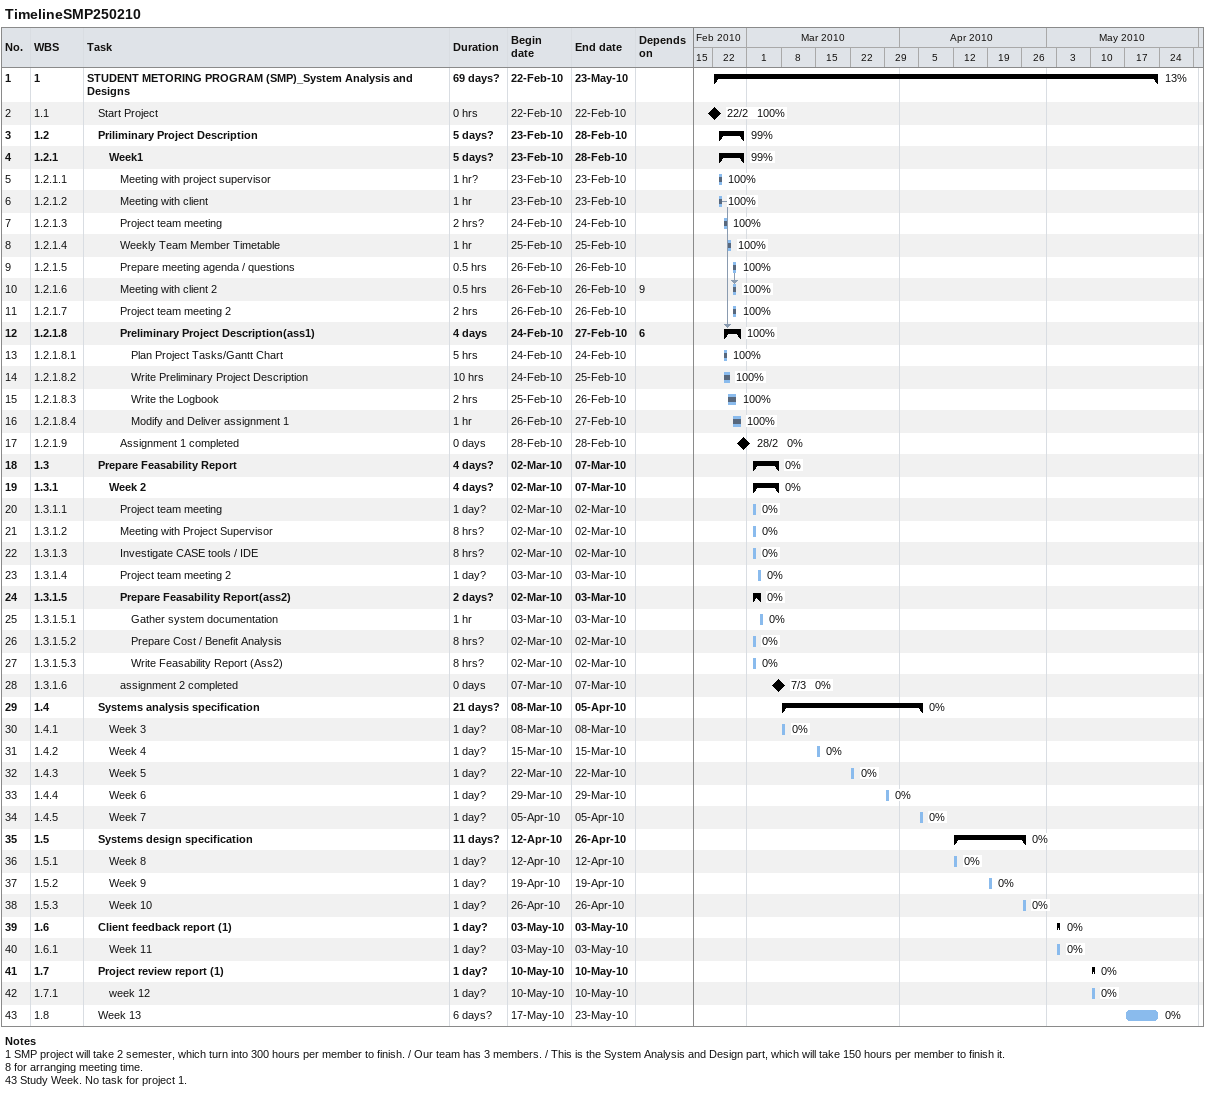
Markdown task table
TimelineSMP250210

| ID | WBS | Task | Duration | Start | Finish | Predecessors | % complete |
|---|---|---|---|---|---|---|---|
| 1 | 1 | **STUDENT METORING PROGRAM (SMP)_System Analysis and Designs** | 69d? | 2010-02-22 | 2010-05-23 |  | 13 |
| 2 | 1.1 | Start Project | 0h | 2010-02-22 | 2010-02-22 |  | 100 |
| 3 | 1.2 | **Priliminary Project Description** | 5d? | 2010-02-23 | 2010-02-28 |  | 99 |
| 4 | 1.2.1 | **Week1** | 5d? | 2010-02-23 | 2010-02-28 |  | 99 |
| 5 | 1.2.1.1 | Meeting with project supervisor | 1h? | 2010-02-23 | 2010-02-23 |  | 100 |
| 6 | 1.2.1.2 | Meeting with client | 1h | 2010-02-23 | 2010-02-23 |  | 100 |
| 7 | 1.2.1.3 | Project team meeting | 2h? | 2010-02-24 | 2010-02-24 |  | 100 |
| 8 | 1.2.1.4 | Weekly Team Member Timetable | 1h | 2010-02-25 | 2010-02-25 |  | 100 |
| 9 | 1.2.1.5 | Prepare meeting agenda / questions | 0.5h | 2010-02-26 | 2010-02-26 |  | 100 |
| 10 | 1.2.1.6 | Meeting with client 2 | 0.5h | 2010-02-26 | 2010-02-26 | 9 | 100 |
| 11 | 1.2.1.7 | Project team meeting 2 | 2h | 2010-02-26 | 2010-02-26 |  | 100 |
| 12 | 1.2.1.8 | **Preliminary Project Description(ass1)** | 4d | 2010-02-24 | 2010-02-27 | 6 | 100 |
| 13 | 1.2.1.8.1 | Plan Project Tasks/Gantt Chart | 5h | 2010-02-24 | 2010-02-24 |  | 100 |
| 14 | 1.2.1.8.2 | Write Preliminary Project Description | 10h | 2010-02-24 | 2010-02-25 |  | 100 |
| 15 | 1.2.1.8.3 | Write the Logbook | 2h | 2010-02-25 | 2010-02-26 |  | 100 |
| 16 | 1.2.1.8.4 | Modify and Deliver assignment 1 | 1h | 2010-02-26 | 2010-02-27 |  | 100 |
| 17 | 1.2.1.9 | Assignment 1 completed | 0d | 2010-02-28 | 2010-02-28 |  | 0 |
| 18 | 1.3 | **Prepare Feasability Report** | 4d? | 2010-03-02 | 2010-03-07 |  | 0 |
| 19 | 1.3.1 | **Week 2** | 4d? | 2010-03-02 | 2010-03-07 |  | 0 |
| 20 | 1.3.1.1 | Project team meeting | 1d? | 2010-03-02 | 2010-03-02 |  | 0 |
| 21 | 1.3.1.2 | Meeting with Project Supervisor | 8h? | 2010-03-02 | 2010-03-02 |  | 0 |
| 22 | 1.3.1.3 | Investigate CASE tools / IDE | 8h? | 2010-03-02 | 2010-03-02 |  | 0 |
| 23 | 1.3.1.4 | Project team meeting 2 | 1d? | 2010-03-03 | 2010-03-03 |  | 0 |
| 24 | 1.3.1.5 | **Prepare Feasability Report(ass2)** | 2d? | 2010-03-02 | 2010-03-03 |  | 0 |
| 25 | 1.3.1.5.1 | Gather system documentation | 1h | 2010-03-03 | 2010-03-03 |  | 0 |
| 26 | 1.3.1.5.2 | Prepare Cost / Benefit Analysis | 8h? | 2010-03-02 | 2010-03-02 |  | 0 |
| 27 | 1.3.1.5.3 | Write Feasability Report (Ass2) | 8h? | 2010-03-02 | 2010-03-02 |  | 0 |
| 28 | 1.3.1.6 | assignment 2 completed | 0d | 2010-03-07 | 2010-03-07 |  | 0 |
| 29 | 1.4 | **Systems analysis specification** | 21d? | 2010-03-08 | 2010-04-05 |  | 0 |
| 30 | 1.4.1 | Week 3 | 1d? | 2010-03-08 | 2010-03-08 |  | 0 |
| 31 | 1.4.2 | Week 4 | 1d? | 2010-03-15 | 2010-03-15 |  | 0 |
| 32 | 1.4.3 | Week 5 | 1d? | 2010-03-22 | 2010-03-22 |  | 0 |
| 33 | 1.4.4 | Week 6 | 1d? | 2010-03-29 | 2010-03-29 |  | 0 |
| 34 | 1.4.5 | Week 7 | 1d? | 2010-04-05 | 2010-04-05 |  | 0 |
| 35 | 1.5 | **Systems design specification** | 11d? | 2010-04-12 | 2010-04-26 |  | 0 |
| 36 | 1.5.1 | Week 8 | 1d? | 2010-04-12 | 2010-04-12 |  | 0 |
| 37 | 1.5.2 | Week 9 | 1d? | 2010-04-19 | 2010-04-19 |  | 0 |
| 38 | 1.5.3 | Week 10 | 1d? | 2010-04-26 | 2010-04-26 |  | 0 |
| 39 | 1.6 | **Client feedback report (1)** | 1d? | 2010-05-03 | 2010-05-03 |  | 0 |
| 40 | 1.6.1 | Week 11 | 1d? | 2010-05-03 | 2010-05-03 |  | 0 |
| 41 | 1.7 | **Project review report (1)** | 1d? | 2010-05-10 | 2010-05-10 |  | 0 |
| 42 | 1.7.1 | week 12 | 1d? | 2010-05-10 | 2010-05-10 |  | 0 |
| 43 | 1.8 | Week 13 | 6d? | 2010-05-17 | 2010-05-23 |  | 0 |

Notes
- 1: SMP project will take 2 semester, which turn into 300 hours per member to finish. / Our team has 3 members. / This is the System Analysis and Design part, which will take 150 hours per member to finish it.
- 8: for arranging meeting time.
- 43: Study Week. No task for project 1.
